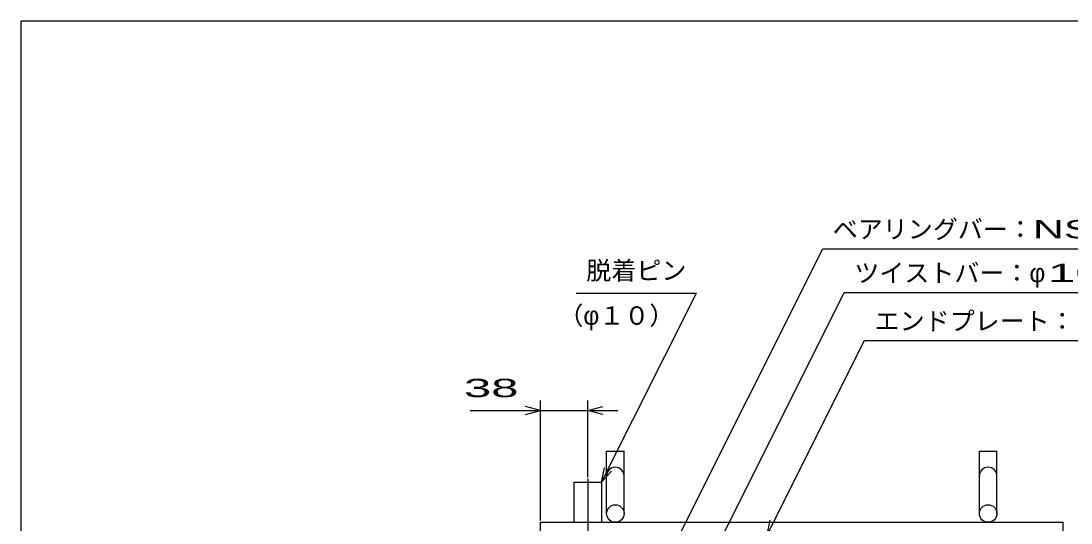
# Model space of a CAD drawing. Units: millimetres, scale not verified. Extents: x -1456 to 1385, y -1026 to 843.
# Drawn here: x -1383 to -544, y 441 to 843 of the extents above; entities that cross this region are included whole.
import ezdxf
from ezdxf.enums import TextEntityAlignment as Align

# ---------------------------------------------------------------- set-up
doc = ezdxf.new("R2010")
doc.units = ezdxf.units.MM
doc.header["$LTSCALE"] = 8
doc.linetypes.add('LONG_DASHED_DOTTED', pattern=[15.25, 12, -1.5, 0.25, -1.5])
doc.layers.add('0_2', color=150, linetype='Continuous', lineweight=25)
doc.layers.add('49', color=3, linetype='Continuous', lineweight=25)
doc.styles.add('ベクトル', font='')
doc.styles.get('ベクトル').set_extended_font_data('ベクトル')

msp = doc.modelspace()

# ---------------------------------------------------------------- linework, layer by layer
at = {"layer": '0_2'}
for p, q in [((-1383.2, -917.2), (-1383.2, 842.8)), ((-1383.2, 842.8), (1384.8, 842.8))]:
    msp.add_line(p, q, dxfattribs=at)
at = {"layer": '49', "color": 4}
for p, q in [((-930, 285.014), (-742.25, 660.514)), ((-742.25, 660.514), (-310.25, 660.514)), ((-939.25, 625.014), (-843.25, 625.014)), ((-919, 473.514), (-843.25, 625.014)), ((-870.25, 335.014), (-725, 625.514)), ((-725, 625.514), (-373, 625.514)), ((-786.55, 431.514), (-708.8, 587.014)), ((-708.8, 587.014), (-372.8, 587.014)), ((-968, 443.014), (-968, 539.014)), ((-930, 477.514), (-930, 539.014)), ((-1024, 531.014), (-968, 531.014)), ((-968, 531.014), (-980, 534.214)), ((-980, 527.814), (-968, 531.014)), ((-968, 531.014), (-930, 531.014)), ((-930, 531.014), (-918, 534.214)), ((-918, 527.814), (-930, 531.014)), ((-930, 531.014), (-906, 531.014)), ((-919, 473.514), (-916.6, 485.194)), ((-919, 473.514), (-911, 482.314)), ((-786.55, 431.514), (-784.15, 443.194))]:
    msp.add_line(p, q, dxfattribs=at)
at = {"layer": '49', "color": 6}
for p, q in [((-915, 448.514), (-915, 498.514)), ((-915, 498.514), (-901, 498.514)), ((-901, 448.514), (-901, 498.514)), ((-617, 448.514), (-617, 498.514)), ((-617, 498.514), (-603, 498.514)), ((-603, 448.514), (-603, 498.514)), ((-941, 441.514), (-941, 473.514)), ((-941, 473.514), (-919, 473.514)), ((-919, 473.514), (-919, 441.514)), ((-968, 441.514), (-550, 441.514)), ((-968, -78.486), (-968, 441.514)), ((-550, -78.486), (-550, 441.514))]:
    msp.add_line(p, q, dxfattribs=at)
at = {"layer": '49', "color": 6, "linetype": 'LONG_DASHED_DOTTED'}
msp.add_line((-930, 476.514), (-930, 408.514), dxfattribs=at)
at = {"layer": '49', "color": 6}
for centre in [(-908, 448.514), (-610, 448.514)]:
    msp.add_circle(centre, 7, dxfattribs=at)
for centre in [(-908, 478.514), (-610, 478.514)]:
    msp.add_arc(centre, 7, 0, 180, dxfattribs=at)

# ---------------------------------------------------------------- texts
at = {"layer": '49', "color": 2, "style": 'ベクトル'}
for s, p in [('ベアリングバー：', (-734.25, 676.114)), ('脱着ピン', (-931.25, 643.014)), ('ツイストバー：', (-717, 641.114)), ('φ', (-577, 641.114)), ('（φ１０）', (-953.595, 607.014)), ('エンドプレート：', (-700.8, 602.614))]:
    msp.add_text(s, height=14.66, dxfattribs=at).set_placement(p, align=Align.MIDDLE_LEFT)
for s, width, p in [('NST-', 1.75, (-574.25, 676.114)), (' 10 ', 2, (-573, 641.114)), (' 38 ', 2, (-1040, 549.014))]:
    msp.add_text(s, height=14.66, dxfattribs=dict(at, width=width)).set_placement(p, align=Align.MIDDLE_LEFT)

doc.saveas('drawing.dxf')
